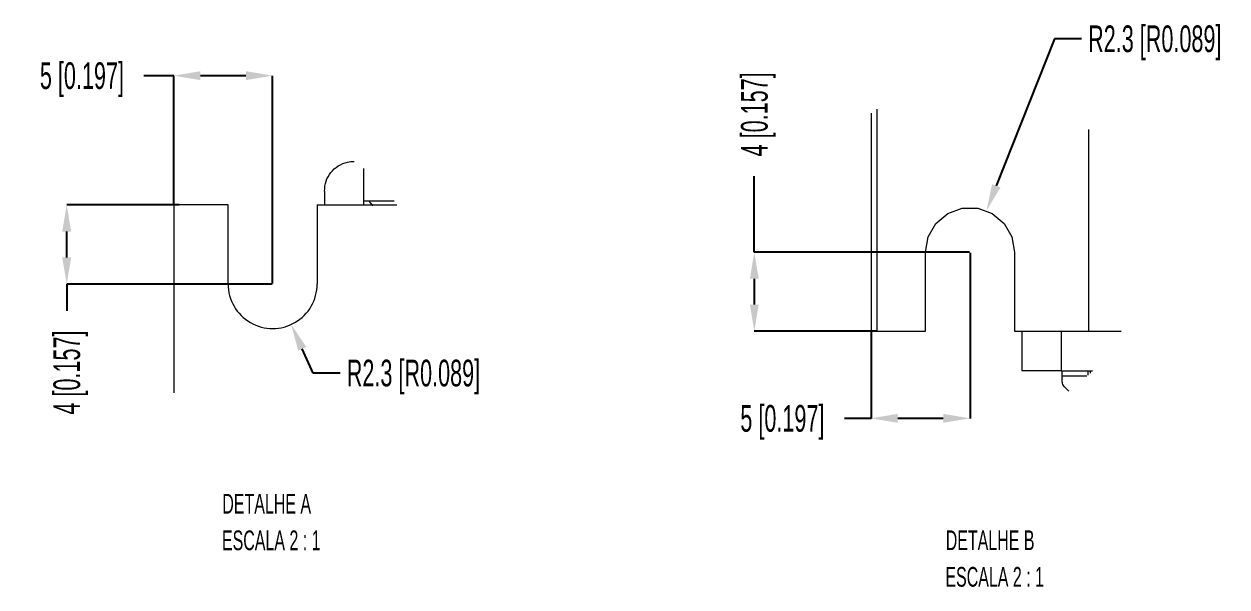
# Model space of a CAD drawing. Header units: millimetres. Extents: x -829 to 2887, y -460 to 1788.
# Drawn here: x 2130.3 to 2251.8, y 417.2 to 474.1 of the extents above; entities that cross this region are included whole.
import ezdxf

# ---------------------------------------------------------------- set-up
doc = ezdxf.new("R2010")
doc.units = ezdxf.units.MM
doc.layers.add('COTA', color=1, linetype='Continuous')
doc.layers.add('FORMATO', color=7, linetype='Continuous')
doc.styles.add('SLDTEXTSTYLE1', font='TXT', dxfattribs={"width": 0.605})
doc.dimstyles.new('SLDDIMSTYLE3', dxfattribs={"dimtxt": 2.7, "dimasz": 2.7, "dimexe": 0, "dimexo": 0.0625, "dimgap": 0.675, "dimtad": 0, "dimtih": 1, "dimtoh": 1, "dimdec": 1, "dimlfac": 0.5, "dimrnd": 1e-09, "dimzin": 12, "dimdsep": 46, "dimtxsty": 'SLDTEXTSTYLE1', "dimsah": 1, "dimcen": 0, "dimadec": 0, "dimazin": 3, "dimtfac": 1, "dimtdec": 1, "dimtofl": 0, "dimtmove": 0, "dimatfit": 3, "dimfxl": 1, "dimfrac": 2, "dimtolj": 1, "dimtzin": 12, "dimarcsym": 0})
doc.dimstyles.new('SLDDIMSTYLE4', dxfattribs={"dimtxt": 2.7, "dimasz": 2.7, "dimexe": 0, "dimexo": 0.0625, "dimgap": 0.675, "dimtad": 0, "dimdec": 1, "dimlfac": 0.5, "dimrnd": 1e-09, "dimzin": 12, "dimdsep": 46, "dimtxsty": 'SLDTEXTSTYLE1', "dimsah": 1, "dimcen": 0.09, "dimadec": 0, "dimazin": 3, "dimtfac": 1, "dimtdec": 1, "dimtofl": 0, "dimtmove": 0, "dimatfit": 3, "dimfxl": 1, "dimfrac": 2, "dimtolj": 1, "dimtzin": 12, "dimarcsym": 0})

# ---------------------------------------------------------------- blocks, each defined once
blk = doc.blocks.new('*D23')
at = {"layer": 'COTA', "color": 0, "lineweight": -2}
for p, q in [((2159.49, 438.84), (2158.37, 441.29)), ((2162.19, 438.84), (2159.49, 438.84))]:
    blk.add_line(p, q, dxfattribs=at)
at = {"layer": 'COTA', "color": 0}
blk.add_solid([(2158.78, 441.48), (2157.96, 441.11), (2157.25, 443.75)], dxfattribs=at)
at = {"layer": 'Defpoints', "color": 0}
for p in [(2155.38, 447.84), (2157.25, 443.75)]:
    blk.add_point(p, dxfattribs=at)
at = {"layer": 'COTA', "color": 0, "insert": (2162.87, 440.19), "char_height": 2.7, "attachment_point": 1, "style": 'SLDTEXTSTYLE1'}
blk.add_mtext('\\A1;R2.3 [R0.089]', dxfattribs=at)
blk = doc.blocks.new('*D24')
at = {"layer": 'COTA', "color": 0, "lineweight": -2}
for p, q in [((2145.38, 468.91), (2142.36, 468.91)), ((2145.38, 455.91), (2145.38, 468.91)), ((2152.68, 468.91), (2148.08, 468.91)), ((2155.38, 447.91), (2155.38, 468.91))]:
    blk.add_line(p, q, dxfattribs=at)
at = {"layer": 'COTA', "color": 0}
for points in [[(2148.08, 469.36), (2148.08, 468.46), (2145.38, 468.91)], [(2152.68, 468.46), (2152.68, 469.36), (2155.38, 468.91)]]:
    blk.add_solid(points, dxfattribs=at)
at = {"layer": 'Defpoints', "color": 0}
for p in [(2145.38, 468.91), (2145.38, 455.84), (2155.38, 447.84)]:
    blk.add_point(p, dxfattribs=at)
at = {"layer": 'COTA', "color": 0, "insert": (2136.11, 470.26), "char_height": 2.7, "attachment_point": 2, "style": 'SLDTEXTSTYLE1'}
blk.add_mtext('\\A1;5 [0.197]', dxfattribs=at)
blk = doc.blocks.new('*D25')
at = {"layer": 'COTA', "color": 0, "lineweight": -2}
for p, q in [((2145.92, 455.84), (2134.57, 455.84)), ((2134.57, 450.54), (2134.57, 453.14)), ((2155.32, 447.84), (2134.57, 447.84)), ((2134.57, 447.84), (2134.57, 445.14))]:
    blk.add_line(p, q, dxfattribs=at)
at = {"layer": 'COTA', "color": 0}
for points in [[(2135.02, 453.14), (2134.12, 453.14), (2134.57, 455.84)], [(2134.12, 450.54), (2135.02, 450.54), (2134.57, 447.84)]]:
    blk.add_solid(points, dxfattribs=at)
at = {"layer": 'Defpoints', "color": 0}
for p in [(2134.57, 455.84), (2145.98, 455.84), (2155.38, 447.84)]:
    blk.add_point(p, dxfattribs=at)
at = {"layer": 'COTA', "color": 0, "insert": (2133.22, 438.89), "char_height": 2.7, "attachment_point": 2, "rotation": 90, "style": 'SLDTEXTSTYLE1'}
blk.add_mtext('\\A1;4 [0.157]', dxfattribs=at)
blk = doc.blocks.new('SW_NOTE_0')
at = {"color": 0, "linetype": 'Continuous', "lineweight": 0, "attachment_point": 2, "style": 'SLDTEXTSTYLE1'}
for s, insert, char_height in [('DETALHE A', (8.52, 2.57), 1.995), ('ESCALA 2 : 1', (8.98, -1.13), 1.9951)]:
    blk.add_mtext(s, dxfattribs=dict(at, insert=insert, char_height=char_height))
blk = doc.blocks.new('*D26')
at = {"layer": 'COTA', "color": 0, "lineweight": -2}
for p, q in [((2234.4, 472.64), (2228.5, 457.76)), ((2237.1, 472.64), (2234.4, 472.64))]:
    blk.add_line(p, q, dxfattribs=at)
at = {"layer": 'COTA', "color": 0}
blk.add_solid([(2228.08, 457.93), (2228.92, 457.6), (2227.51, 455.25)], dxfattribs=at)
at = {"layer": 'Defpoints', "color": 0}
for p in [(2227.51, 455.25), (2225.85, 451.07)]:
    blk.add_point(p, dxfattribs=at)
at = {"layer": 'COTA', "color": 0, "insert": (2237.78, 473.99), "char_height": 2.7, "attachment_point": 1, "style": 'SLDTEXTSTYLE1'}
blk.add_mtext('\\A1;R2.3 [R0.089]', dxfattribs=at)
blk = doc.blocks.new('*D27')
at = {"layer": 'COTA', "color": 0, "lineweight": -2}
for p, q in [((2204.05, 451.07), (2204.05, 458.75)), ((2225.78, 451.07), (2204.05, 451.07)), ((2204.05, 448.37), (2204.05, 445.77)), ((2216.38, 443.07), (2204.05, 443.07))]:
    blk.add_line(p, q, dxfattribs=at)
at = {"layer": 'COTA', "color": 0}
for points in [[(2204.5, 448.37), (2203.6, 448.37), (2204.05, 451.07)], [(2203.6, 445.77), (2204.5, 445.77), (2204.05, 443.07)]]:
    blk.add_solid(points, dxfattribs=at)
at = {"layer": 'Defpoints', "color": 0}
for p in [(2225.85, 451.07), (2204.05, 443.07), (2216.45, 443.07)]:
    blk.add_point(p, dxfattribs=at)
at = {"layer": 'COTA', "color": 0, "insert": (2202.7, 465), "char_height": 2.7, "attachment_point": 2, "rotation": 90, "style": 'SLDTEXTSTYLE1'}
blk.add_mtext('\\A1;4 [0.157]', dxfattribs=at)
blk = doc.blocks.new('*D28')
at = {"layer": 'COTA', "color": 0, "lineweight": -2}
for p, q in [((2225.85, 451.01), (2225.85, 434.26)), ((2215.85, 443.01), (2215.85, 434.26)), ((2215.85, 434.26), (2213.15, 434.26)), ((2223.15, 434.26), (2218.55, 434.26))]:
    blk.add_line(p, q, dxfattribs=at)
at = {"layer": 'COTA', "color": 0}
for points in [[(2218.55, 434.71), (2218.55, 433.81), (2215.85, 434.26)], [(2223.15, 433.81), (2223.15, 434.71), (2225.85, 434.26)]]:
    blk.add_solid(points, dxfattribs=at)
at = {"layer": 'Defpoints', "color": 0}
for p in [(2225.85, 451.07), (2215.85, 443.07), (2215.85, 434.26)]:
    blk.add_point(p, dxfattribs=at)
at = {"layer": 'COTA', "color": 0, "insert": (2206.89, 435.61), "char_height": 2.7, "attachment_point": 2, "style": 'SLDTEXTSTYLE1'}
blk.add_mtext('\\A1;5 [0.197]', dxfattribs=at)
blk = doc.blocks.new('SW_NOTE_1')
at = {"layer": 'FORMATO', "color": 0, "attachment_point": 2, "style": 'SLDTEXTSTYLE1'}
for s, insert, char_height in [('DETALHE B', (8.52, 2.57), 1.995), ('ESCALA 2 : 1', (8.98, -1.13), 1.9951)]:
    blk.add_mtext(s, dxfattribs=dict(at, insert=insert, char_height=char_height))

msp = doc.modelspace()

# ---------------------------------------------------------------- linework, layer by layer
at = {"color": 7, "linetype": 'Continuous', "lineweight": 15}
for p, q in [((2215.846, 465.113), (2215.846, 443.072)), ((2163.604, 460.243), (2163.604, 460.243)), ((2164.602, 456.243), (2164.602, 459.52)), ((2160.612, 457.243), (2160.612, 455.843)), ((2145.979, 455.843), (2145.379, 455.843)), ((2145.379, 455.843), (2145.379, 436.824)), ((2150.879, 455.843), (2145.979, 455.843)), ((2150.879, 447.843), (2150.879, 455.843)), ((2159.879, 455.843), (2159.879, 447.843)), ((2159.879, 455.843), (2167.346, 455.843)), ((2164.602, 455.843), (2164.602, 456.243)), ((2164.602, 456.243), (2167.661, 456.243)), ((2165.066, 456.243), (2165.495, 455.745)), ((2167.346, 455.843), (2167.926, 455.843)), ((2215.846, 443.072), (2216.446, 443.072)), ((2216.446, 443.072), (2221.346, 443.072)), ((2231.078, 443.072), (2231.078, 439.072)), ((2237.812, 443.072), (2241.115, 443.072)), ((2235.068, 439.072), (2238.221, 439.072)), ((2235.163, 437.921), (2235.161, 438.525)), ((2235.339, 437.497), (2235.822, 437.015))]:
    msp.add_line(p, q, dxfattribs=at)
at = {"color": 8, "linetype": 'Continuous', "lineweight": 15}
for p, q in [((2216.446, 465.522), (2216.446, 443.072)), ((2237.812, 463.48), (2237.812, 443.072)), ((2237.665, 438.525), (2235.161, 438.525))]:
    msp.add_line(p, q, dxfattribs=at)
at = {"color": 7, "linetype": 'Continuous', "lineweight": 15, "flags": 128}
for points in [[(2221.346, 443.072), (2221.346, 451.072), (2221.617, 452.611), (2222.398, 453.965), (2223.596, 454.969), (2225.064, 455.504), (2226.627, 455.504), (2228.096, 454.969), (2229.293, 453.965), (2230.074, 452.611), (2230.346, 451.072)], [(2230.346, 451.072), (2230.346, 443.072), (2237.812, 443.072)], [(2235.068, 443.072), (2235.068, 439.072), (2231.078, 439.072)]]:
    msp.add_lwpolyline(points, dxfattribs=at)
at = {"color": 7, "linetype": 'Continuous', "lineweight": 15}
for centre, radius, start, end in [((2155.379, 447.843), 4.5, 179.99998, 0.00002), ((2229.757, 438.654), 5.406, 358.62885, 4.43816), ((2233.183, 438.703), 4.595, 359.09966, 4.61362), ((2235.764, 437.922), 0.602, 180.14715, 225.03998)]:
    msp.add_arc(centre, radius, start, end, dxfattribs=at)
at = {"color": 8, "linetype": 'Continuous', "lineweight": 15}
msp.add_arc((2239.783, 438.866), 1.795, 173.38829, 180.92377, dxfattribs=at)
at = {"color": 7, "linetype": 'Continuous', "lineweight": 15}
msp.add_open_spline([(2160.612, 457.243), (2160.644, 457.579), (2160.71, 458.251), (2161.223, 459.148), (2161.978, 459.827), (2162.82, 460.19), (2163.38, 460.228), (2163.604, 460.243)], degree=3, knots=[0, 0, 0, 0, 0.2143076, 0.4283264, 0.6422801, 0.8566049, 1, 1, 1, 1], dxfattribs=at)

# ---------------------------------------------------------------- block references
at = {"color": 7, "linetype": 'Continuous', "lineweight": 0}
msp.add_blockref('SW_NOTE_0', (2146.259, 424.054), dxfattribs=at)
at = {"layer": 'FORMATO'}
msp.add_blockref('SW_NOTE_1', (2219.36, 420.361), dxfattribs=at)

# ---------------------------------------------------------------- dimensions: what is measured, and where the dimension line sits
at = {"layer": 'COTA'}
for center, mpoint, picture, middle in [((2225.846, 451.072), (2227.506, 455.255), '*D26', (2246.22, 472.637)), ((2155.379460993, 447.842768867), (2157.248180602, 443.749129041), '*D23', (2171.305394133, 438.836761251))]:
    dim = msp.add_radius_dim(center=center, mpoint=mpoint, dimstyle='SLDDIMSTYLE3', dxfattribs=at)
    dim.commit()
    dim.dimension.update_dxf_attribs({"geometry": picture, "text_midpoint": middle, "dimtype": 164})
for base, p1, p2, picture, middle in [((2145.379, 468.912), (2155.379, 447.843), (2145.379, 455.843), '*D24', (2136.107, 468.912)), ((2215.846, 434.262), (2225.846, 451.072), (2215.846, 443.072), '*D28', (2206.889, 434.262))]:
    dim = msp.add_linear_dim(base=base, p1=p1, p2=p2, dimstyle='SLDDIMSTYLE4', dxfattribs=at)
    dim.commit()
    dim.dimension.update_dxf_attribs({"geometry": picture, "text_midpoint": middle, "dimtype": 160})
for base, p1, p2, picture, middle in [((2204.053, 443.072), (2225.846, 451.072), (2216.446, 443.072), '*D27', (2204.053, 465.003)), ((2134.566, 455.843), (2155.379, 447.843), (2145.979, 455.843), '*D25', (2134.566, 438.887))]:
    dim = msp.add_linear_dim(base=base, p1=p1, p2=p2, angle=90, dimstyle='SLDDIMSTYLE4', dxfattribs=at)
    dim.commit()
    dim.dimension.update_dxf_attribs({"geometry": picture, "text_midpoint": middle, "dimtype": 160})

doc.saveas('drawing.dxf')
